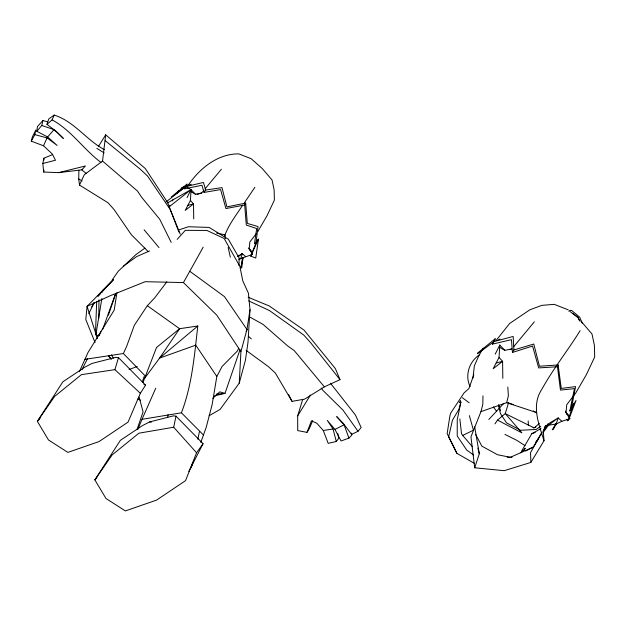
<?xml version="1.0" encoding="UTF-8"?>
<svg xmlns="http://www.w3.org/2000/svg" width="626" height="626" viewBox="0 0 626 626"><rect width="100%" height="100%" fill="white"/><g stroke="black" fill="none" stroke-linecap="round" stroke-linejoin="round"><path stroke-width="0.94" d="M98.783 318.298L98.955 299.823M148.252 251.66L131.319 234.656L114.159 209.671L108.126 202.832L79.494 185.061L78.743 178.989L78.868 170.241M482.967 395.859L482.834 404.185L480.956 411.626L470.955 436.862L474.704 467.786L504.188 470.689L530.871 462.426L544.017 440.72L543.321 431.51L545.645 425.57L544.213 428.051M239.015 265.588L239.148 257.959L228.38 239.273L209.17 227.449L188.442 226.729L178.41 230.047M544.017 440.72C538.767 424.092 531.051 405.312 541.92 389.161C553.188 368.73 567.892 350.466 580.138 330.638M95.457 333.916L96.694 301.349M190.414 200.476L193.528 203.919L185.218 210.422L190.414 200.476L191.055 189.608L185.617 186.658L165.867 202.057M460.493 400.859L460.932 402.385L459.296 402.502L460.493 400.859L460.321 404.944L457.246 419.577L457.23 436.017L466.769 450.125L473.592 454.985M499.055 357.415L502.6 361.327L493.132 368.745L499.055 357.415L499.783 345.036L504.775 350.333L511.888 348.901L510.033 349.48M209.107 415.742L220.102 409.404L239.249 383.143L240.924 351.64L246.957 329.479L250.001 309.698L248.42 293.195L242.818 280.957L239.836 266.308L224.147 238.459L206.87 230.446L185.319 230.337L177.15 239.382M250.001 309.698L247.99 342.289L245.447 360.106L239.249 383.143M79.494 185.061L84.252 174.764L102.539 161.07L105.684 134.809L145.271 168.504L167.658 202.589L178.887 231.996M238.694 259.25L252.591 254.375L249.179 248.96L249.837 242.019L256.112 233.819M542.828 432.895L548.579 425.179L556.224 424.029L561.827 421.298L569.871 418.81L565.99 412.636L566.741 404.725L575.834 392.838L586.335 374.747L594.7 356.976L594.387 345.247L592.008 334.026L580.881 321.028M142.986 382.502L156.531 347.477L179.599 328.705L197.8 326.005C194.467 355.247 192.033 385.092 181.43 412.8L142.016 419.326L137.908 429.264M472.998 377.908L474.367 365.827L479.078 355.13L483.335 348.095L482.716 349.911M242.99 257.419L241.746 267.748L240.932 267.842L242.559 257.474M167.666 417.495L168.034 414.702M58.727 172.627L85.426 165.968L81.842 169.849L58.727 172.627L43.695 172.056L42.818 163.48L55.479 160.233L52.326 154.019L43.538 145.795L31.3 141.163L34.837 134.637L47.036 137.892L57.122 145.435L47.623 136.961L36.817 131.288L37.443 126.554L42.967 120.482L47.529 121.874M187.002 184.138L185.899 186.673L171.289 196.963L187.002 184.138L184.607 188.809L201.963 185.257L204.013 192.432L205.704 190.03L221.987 187.62L226.941 206.893L245.682 203.082L247.309 223.412L258.053 226.565L256.144 241.362L258.452 239.132L255.752 258.037L250.736 256.12L251.425 254.406M116.921 292.741L114.206 310.12L88.078 352.375L79.322 371.719M95.825 335.066L101.866 298.5M238.639 348.244L237.45 350.928L222.073 366.484L216.823 376.461L212.151 404.537L206.236 427.229L200.805 442.425M43.695 172.056L44.016 170.139M42.818 163.48L43.82 158.229L52.537 154.591M557.476 366.75L560.466 390.084L574.425 388.636L569.848 410.914L571.35 408.442L575.584 386.594L561.264 388.433L558.118 364.942L539.471 366.249L533.767 344.026L513.907 349.973L512.428 352.469L532.562 346.037L538.681 367.908L557.476 366.75L558.118 364.942M197.871 439.241L199.397 431.752M196.564 452.77L173.707 427.229L176 416.165L173.394 415.86L149.583 421.955L142.47 425.594L120.356 440.344L94.87 479.892L105.974 498.484L125.364 510.926L156.555 500.104L185.539 480.658L196.564 452.77L203.059 443.709L176 416.165M240.932 267.842L243.123 257.396M34.837 134.637L35.823 129.989L32.286 137.11L31.3 141.163M36.817 131.288L41.754 125.482L42.967 120.482M480.956 411.626L506.637 402.675L508.367 395.937L507.819 387.079M96.169 334.214L96.678 332.39M460.932 402.385L458.85 409.451L452.457 420.195L448.646 436.807L456.933 453.38L474.32 463.31M140.357 393.284L114.91 369.653L118.494 357.634L115.888 357.329L92.077 363.424L84.964 367.071L62.858 381.813L37.364 421.361L48.468 439.961L67.858 452.395L99.049 441.573L128.04 422.135L140.357 393.284L145.553 385.178L118.494 357.634M508.523 402.792L505.252 413.606L497.498 420.124L494.955 423.857M224.413 236.605C228.318 225.024 236.119 215.281 242.739 205.171M312.718 420.664L309.369 428.513L306.998 432.37L297.71 430.594L297.679 415.844L302.702 399.435M240.611 258.961L242.317 253.569L245.525 256.566M556.224 424.029L558.173 417.886L561.827 421.298M474.704 467.786L479.297 453.787L474.672 426.799M192.785 462.504L191.024 467.825L193.465 461.472M41.754 125.482L54.063 129.613L63.351 138.424L56.919 131.929L46.95 124.339L48.781 118.971L54.172 115.074C74.079 121.264 86.38 140.028 104.425 149.684M108.361 315.246L115.818 293.383M240.055 349.558L225 393.363L214.585 395.835M246.331 331.303L246.957 329.479L224.444 296.599L189.764 271.269L203.207 247.168M142.29 381.915L144.176 376.484M137.024 429.538L143.072 411.869L139.121 397.072M566.866 419.162L567.766 420.789L568.377 419.037M568.987 417.276L573.893 403.207L569.848 410.914M473.835 374.684L468.929 388.566L464.03 392.932L450.681 413.121L449.961 415.523L447.152 433.607L456.933 453.38M102.515 329.738L115.7 293.375M569.48 417.652L576.037 400.46L571.35 408.442M306.998 432.37L311.466 420.782L316.905 423.317L323.266 430.508L328.196 443.357L336.318 441.487L338.713 438.278L337.852 433.701M252.114 252.693L256.566 241.542L254.43 243.749L256.699 228.56L246.284 225.07L244.696 204.976L245.682 203.082M180.906 189.42L181.618 187.698L191.259 184.302M46.95 124.339L52.083 119.895L54.172 115.074M493.914 341.694L495.166 338.799L477.27 353.408L478.194 353.299L493.914 341.694L492.435 344.12L511.465 339.66L512.428 352.469M142.016 419.326L155.725 388.245M43.538 145.795L47.036 137.892M246.167 331.264L246.957 329.479M84.502 359.41L123.392 353.526L126.687 346.264L134.324 325.317L147.313 305.707L154.685 297.89L166.868 281.794M250.736 256.12L258.452 239.132M492.435 344.12L495.166 338.799M102.116 292.303L103.298 289.846L113.322 279.697L102.774 291.106M541.834 432.183L530.527 452.731L530.871 462.426M81.912 369.739L87.554 358.471M98.845 335.951L101.021 331.616M187.057 197.613L191.055 189.608L195.437 194.256L201.682 193.004L204.045 190.101M495.229 354.152L499.783 345.036M88.775 313.603L94.291 302.601M188.809 471.441L203.059 443.709M169.192 206.995L170.092 205.273M172.361 200.962L173.261 199.24M91.701 306.951L94.033 302.663M556.397 423.692L553.173 429.616L552.249 429.726L556.209 423.254M523.97 450.579L525.269 448.232L520.895 452.864M95.042 342.5L85.801 319.526L87.069 306.357L110.27 295.699L145.185 281.692L183.434 282.569L189.764 271.269M521.45 451.377L531.795 433.685L540.974 428.622M257.826 231.581L267.044 215.696L274.391 200.093L274.118 189.795L272.028 179.944L262.255 168.535L251.167 158.707L238.827 153.879C217.253 153.683 198.794 169.067 187.503 186.313M184.607 188.809L185.617 186.658L203.442 182.448L205.704 190.03M297.679 415.844L310.473 395.029M567.766 420.789L569.136 418.559M98.603 146.21L105.684 134.809M525.605 451.072L533.282 447.066L537.945 439.702M543.133 431.525L547.797 424.162L558.173 417.886L548.579 425.179M541.083 434.334L535.919 442.159L538.798 438.302M543.149 431.204L547.797 424.162M177.275 192.949L178.825 190.664M244.343 202.816L254.876 187.323M112.21 279.885L118.283 271.191L135.779 254.712L144.935 248.107M144.465 378.542L159.591 358.111L179.599 328.705L147.313 305.707M495.909 340.74L509.642 323.485L529.854 309.807L541.74 305.378L554.198 304.338L568.251 309.839M205.226 188.653L221.393 169.231M513.656 346.734L534.338 321.827M336.318 441.487L333.009 428.966L327.335 420.461L334.965 429.42L341.076 440.97L348.925 438.122L344.089 424.804L336.671 416.611L343.259 423.372L351.546 434.366L358.017 431.291L361.155 427.527L355.404 414.968L330.52 383.284M98.016 296.121L103.298 289.846M47.623 136.961L54.063 129.613M488.82 419.498L503.687 403.496M98.157 296.098L100.794 293.242M348.925 438.122L351.945 434.968L351.319 433.114M113.322 279.697L87.069 306.357L97.429 338.666M40.087 418.606L37.364 421.361L54.658 396.383L81.396 374.661L114.91 369.653M96.913 477.826L94.87 479.892L112.156 454.914L138.902 433.192L173.707 427.229M212.84 398.316L219.804 391.86L225 393.363L216.26 394.2M539.322 423.395L534.244 427.965L505.252 413.606L521.873 432.84L497.498 420.124M197.8 326.005L159.591 358.111L195.758 345.153L216.823 376.461M169.098 206.862L191.055 189.608L167.572 202.887M479.774 354.606C469.328 361.28 464.57 375.193 470.103 386.547M238.49 256.48L242.317 253.569L237.348 256.574M123.236 266.293L136.609 256.597L149.536 250.948M540.794 426.149L536.099 429.483L520.511 430.281L506.465 422.816L500.456 413.606L498.539 405.507M248.131 297.233L269.219 305.957L304.033 330.098L335.364 368.581L340.012 379.646L324.37 386.86L304.674 399.106L292.006 401.36L275.307 372.986L268.218 366.484L246.135 350.38M497.748 340.387L500.017 338.995M334.965 429.42L344.089 424.804M459.844 418.911L461.511 433.685L462.692 435.43L473.444 430.203L469.336 415.594M533.282 447.066L510.331 457.324L497.545 454.734L481.817 446.119L475.65 434.389M129.066 369.536L137.149 366.507M531.795 433.685L535.253 432.496M197.112 194.443L201.682 193.004M533.102 427.848L535.825 427.018M96.451 335.794L99.589 334.84M569.879 310.872L571.507 310.379L579.692 317.171L582.219 323.126M568.76 311.192L571.507 310.379M493.593 341.671L513.156 336.459L513.907 349.973M187.91 205.328L193.528 203.919L193.716 218.881M496.207 362.939L502.6 361.327L502.819 378.378M244.696 204.976L225.931 208.568L220.595 189.576L204.013 192.432M323.266 430.508L333.009 428.966M507.248 457.199L512.045 457.285M149.583 421.955L151.461 422.065M216.596 233.083L224.953 234.82L225.438 238.631M506.637 402.675L536.13 412.409M508.038 402.729L513.43 404.654M248.71 300.91L269.524 310.598L303.845 335.121L310.512 342.547L340.012 379.646M137.931 398.934L140.529 400.202M504.932 434.397L516.779 440.336L524.979 445.61M143.878 384.254L145.553 385.178M249.743 317.006L263.037 324.385L287.757 346.006L294.22 350.56L324.37 386.86M533.242 410.93L536.56 412.777M78.743 178.989L82.076 180.914M499.681 347.367L504.775 350.333M190.969 191.65L195.437 194.256M96.866 148.362L104.19 152.947M52.083 119.895C71.544 130.396 83.594 149.465 100.989 162.424M570.568 311.983L578.361 317.805L579.825 321.169M462.434 397.745L469.179 402.823M572.806 313.25L577.939 317.421L579.027 319.996M105.246 140.694L139.856 168.848L147.564 176.055L170.233 209.538L180.218 234.069M81.842 169.849L86.357 173.543M102.539 161.07L137.493 191.04L141.703 197.354L159.724 219.225L171.195 242.403M248.436 336.365L251.339 338.916M565.99 412.636L568.885 415.367L569.871 418.81M249.179 248.96L251.722 251.355L252.591 254.375M183.434 282.569L216.768 315.128L240.924 351.64M181.43 412.8L203.606 435.164M123.392 353.526L145.475 376.203M462.692 435.43L472.442 446.737M144.113 229.789L158.981 247.575M493.374 406.939L496.668 411.407M108.47 355.505L111.318 359.379M108.525 355.607L110.81 358.729M321.208 388.042L322.914 390.381L343.017 410.147L358.017 431.291M248.639 247.966L251.926 252.614M111.397 354.848L113.369 358.182M288.656 394.662L292.006 401.36M565.442 411.141L567.086 414.443M498.593 404.521L500.557 410.734M477.896 448.13L479.297 453.787M228.146 247.426L230.321 257.216M43.82 158.229L44.008 160.029M528.195 420.915L528.399 425.539"/></g></svg>
